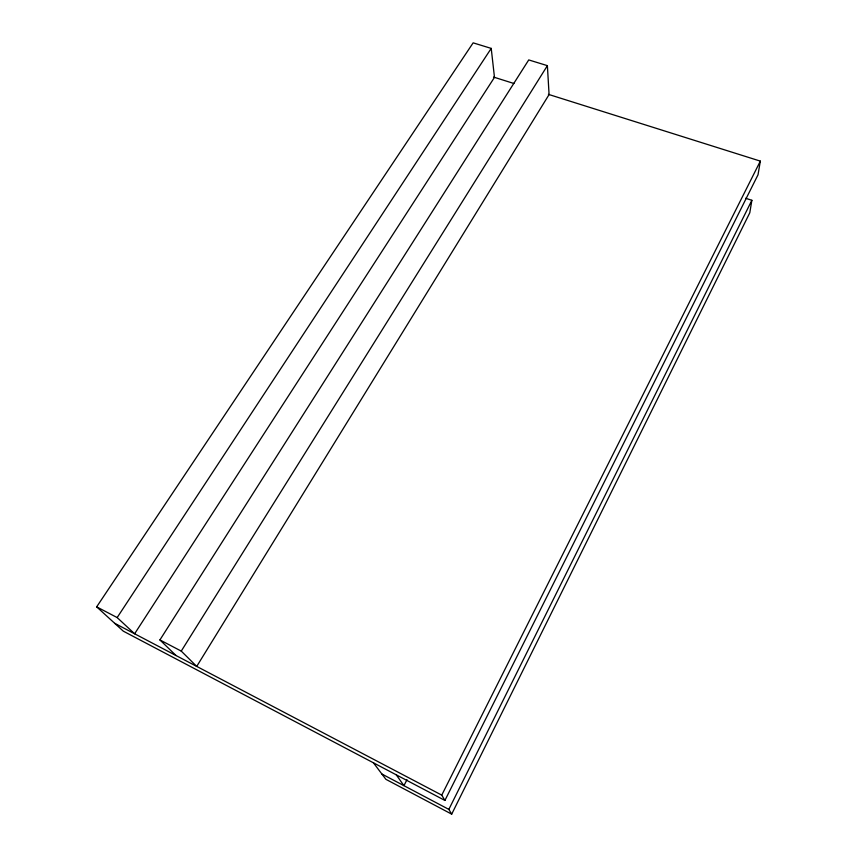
<?xml version="1.0" encoding="UTF-8"?>
<svg xmlns="http://www.w3.org/2000/svg" width="857" height="857" viewBox="0 0 857 857"><rect width="100%" height="100%" fill="white"/><g stroke="black" fill="none" stroke-linecap="round" stroke-linejoin="round"><path stroke-width="1.29" d="M745.622 198.256L751.868 200.292L749.789 212.793L451.693 814.15L385.886 779.313L373.448 762.826M548.394 94.356L760.33 161.116L758.027 174.764L444.912 800.438L123.301 631.159L96.67 606.852L473.15 42.85L491.222 48.399L494.478 77.366L134.624 633.784L117.163 617.576L96.67 606.852M451.693 814.15L448.843 809.394L751.868 200.292M444.912 800.438L441.751 795.125L760.33 161.116M407 779.709L403.915 785.655L396.266 774.824M547.387 65.646L549.08 94.57L196.714 666.403L181.255 651.095L547.387 65.646L528.737 59.926L159.916 639.933L176.049 655.551M117.163 617.576L491.222 48.399M493.503 77.055L513.921 83.493M159.916 639.933L181.255 651.095M114.742 623.339L441.751 795.125M381.89 774.021L448.843 809.394"/></g></svg>
